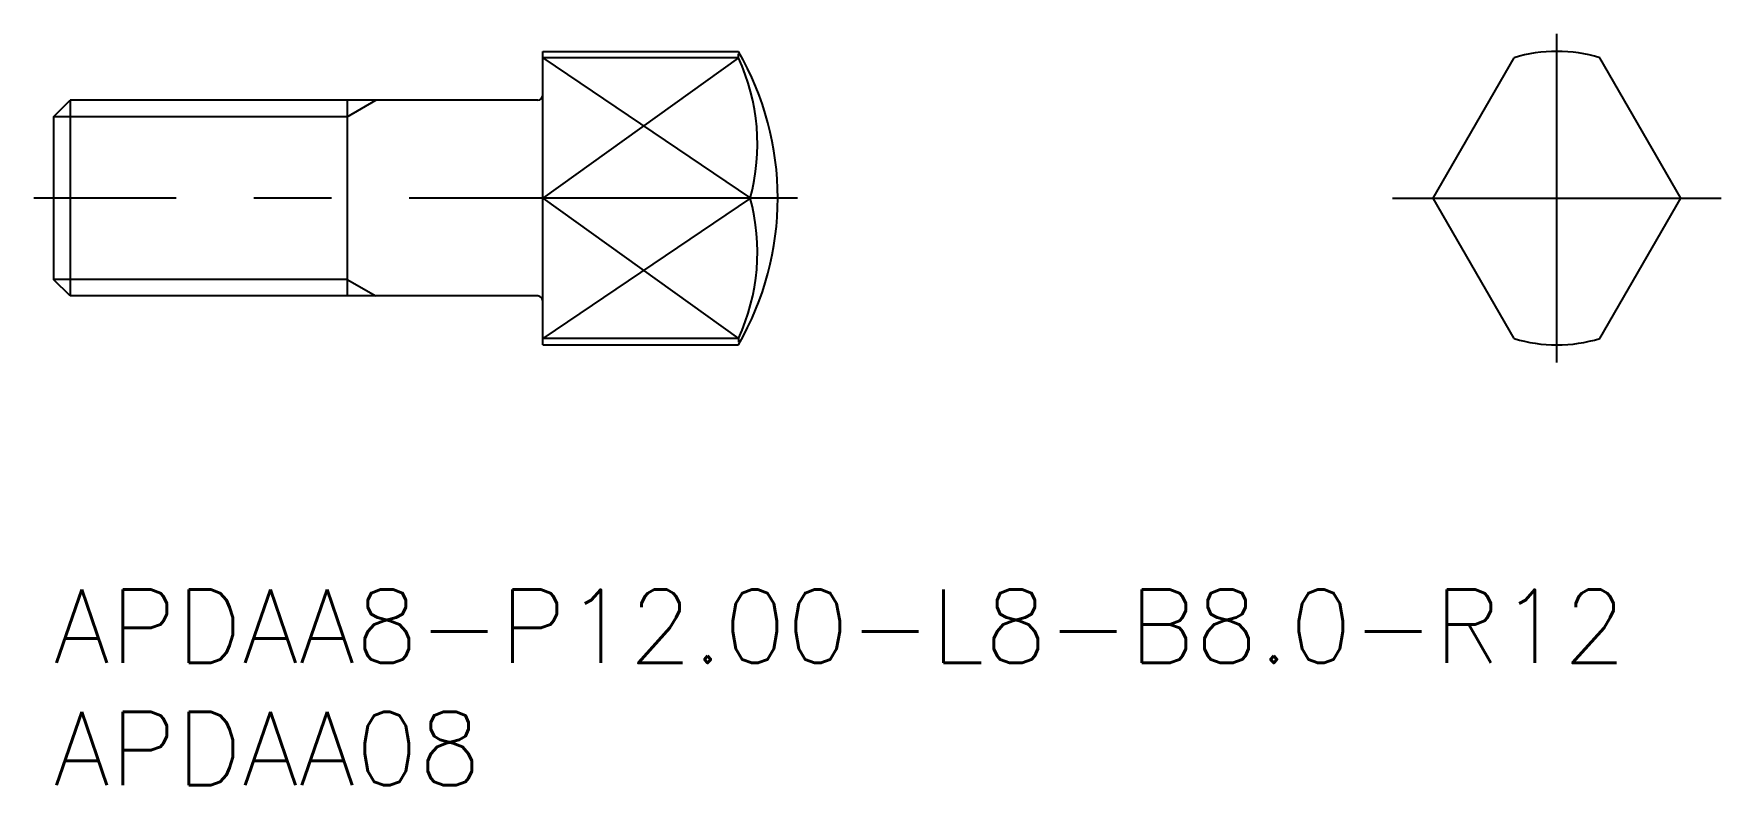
# Model space of a CAD drawing. Extents: x -0.8 to 68.2, y -8 to 22.7.
import ezdxf

# ---------------------------------------------------------------- set-up
doc = ezdxf.new("R2010")
doc.units = 0
doc.header["$LTSCALE"] = 0.5
doc.linetypes.add('CENTER', pattern=[50.8, 31.75, -6.35, 6.35, -6.35])
for name, color, linetype in [('MSM_CENTER', 1, 'CENTER'), ('MSM_CONTINUOUS', 7, 'CONTINUOUS'), ('MSM_NARROW', 5, 'CONTINUOUS'), ('MSM_PART_NUMBER', 7, 'CONTINUOUS')]:
    doc.layers.add(name, color=color, linetype=linetype)
doc.styles.get("Standard").update_dxf_attribs({"font": 'txt.shx', "height": 1.5, "bigfont": 'bigfont.shx'})

# ---------------------------------------------------------------- blocks, each defined once
blk = doc.blocks.new('*U14')
at = {"layer": 'MSM_PART_NUMBER'}
blk.add_text('APDAA8-P12.00-L8-B8.0-R12', height=3, dxfattribs=at).set_placement((0, -3))
blk = doc.blocks.new('*U15')
at = {"layer": 'MSM_PART_NUMBER'}
blk.add_text('APDAA08', height=3, dxfattribs=at).set_placement((0, -8))

msp = doc.modelspace()

# ---------------------------------------------------------------- linework, layer by layer
at = {"layer": 'MSM_CENTER'}
for p, q in [((61.46, 9.281), (61.46, 22.719)), ((30.414, 16), (-0.806, 16)), ((54.74, 16), (68.179, 16))]:
    msp.add_line(p, q, dxfattribs=at)
at = {"layer": 'MSM_CONTINUOUS'}
for p, q in [((20, 10), (20, 22)), ((20, 22), (28, 22)), ((28, 21.739), (20, 21.739)), ((56.396, 16), (59.71, 21.739)), ((66.523, 16), (63.21, 21.739)), ((0, 19.324), (0.676, 20)), ((0, 19.324), (0, 12.677)), ((19.8, 20), (0.676, 20)), ((0.676, 20), (0.676, 12)), ((12, 20), (12, 12)), ((28.488, 16), (20, 16)), ((59.71, 10.261), (56.396, 16)), ((63.21, 10.261), (66.523, 16)), ((0.676, 12), (0, 12.677)), ((19.8, 12), (0.676, 12)), ((28, 10.261), (20, 10.261)), ((20, 10), (28, 10))]:
    msp.add_line(p, q, dxfattribs=at)
for centre, radius, start, end in [((17.608, 16), 12, 330, 30), ((20.318, 18.196), 8.459, 344.95147, 24.75902), ((61.46, 16), 6, 73.04224, 106.95776), ((19.8, 20.2), 0.2, 270, 0), ((20.318, 13.804), 8.459, 335.24098, 15.04853), ((19.8, 11.8), 0.2, 0, 90), ((61.46, 16), 6, 253.04224, 286.95776)]:
    msp.add_arc(centre, radius, start, end, dxfattribs=at)
at = {"layer": 'MSM_NARROW'}
for p, q in [((28, 21.739), (20, 16)), ((20, 21.739), (28.488, 16)), ((28, 21.739), (28, 21.893)), ((12, 19.324), (0, 19.324)), ((12, 19.324), (13.172, 20)), ((28.488, 16), (20, 10.261)), ((20, 16), (28, 10.261)), ((12, 12.677), (0, 12.677)), ((12, 12.677), (13.172, 12)), ((28, 10.261), (28, 10.107))]:
    msp.add_line(p, q, dxfattribs=at)

# ---------------------------------------------------------------- block references
at = {"layer": 'MSM_CONTINUOUS'}
for name in ['*U14', '*U15']:
    msp.add_blockref(name, (0, 0), dxfattribs=at)

doc.saveas('drawing.dxf')
